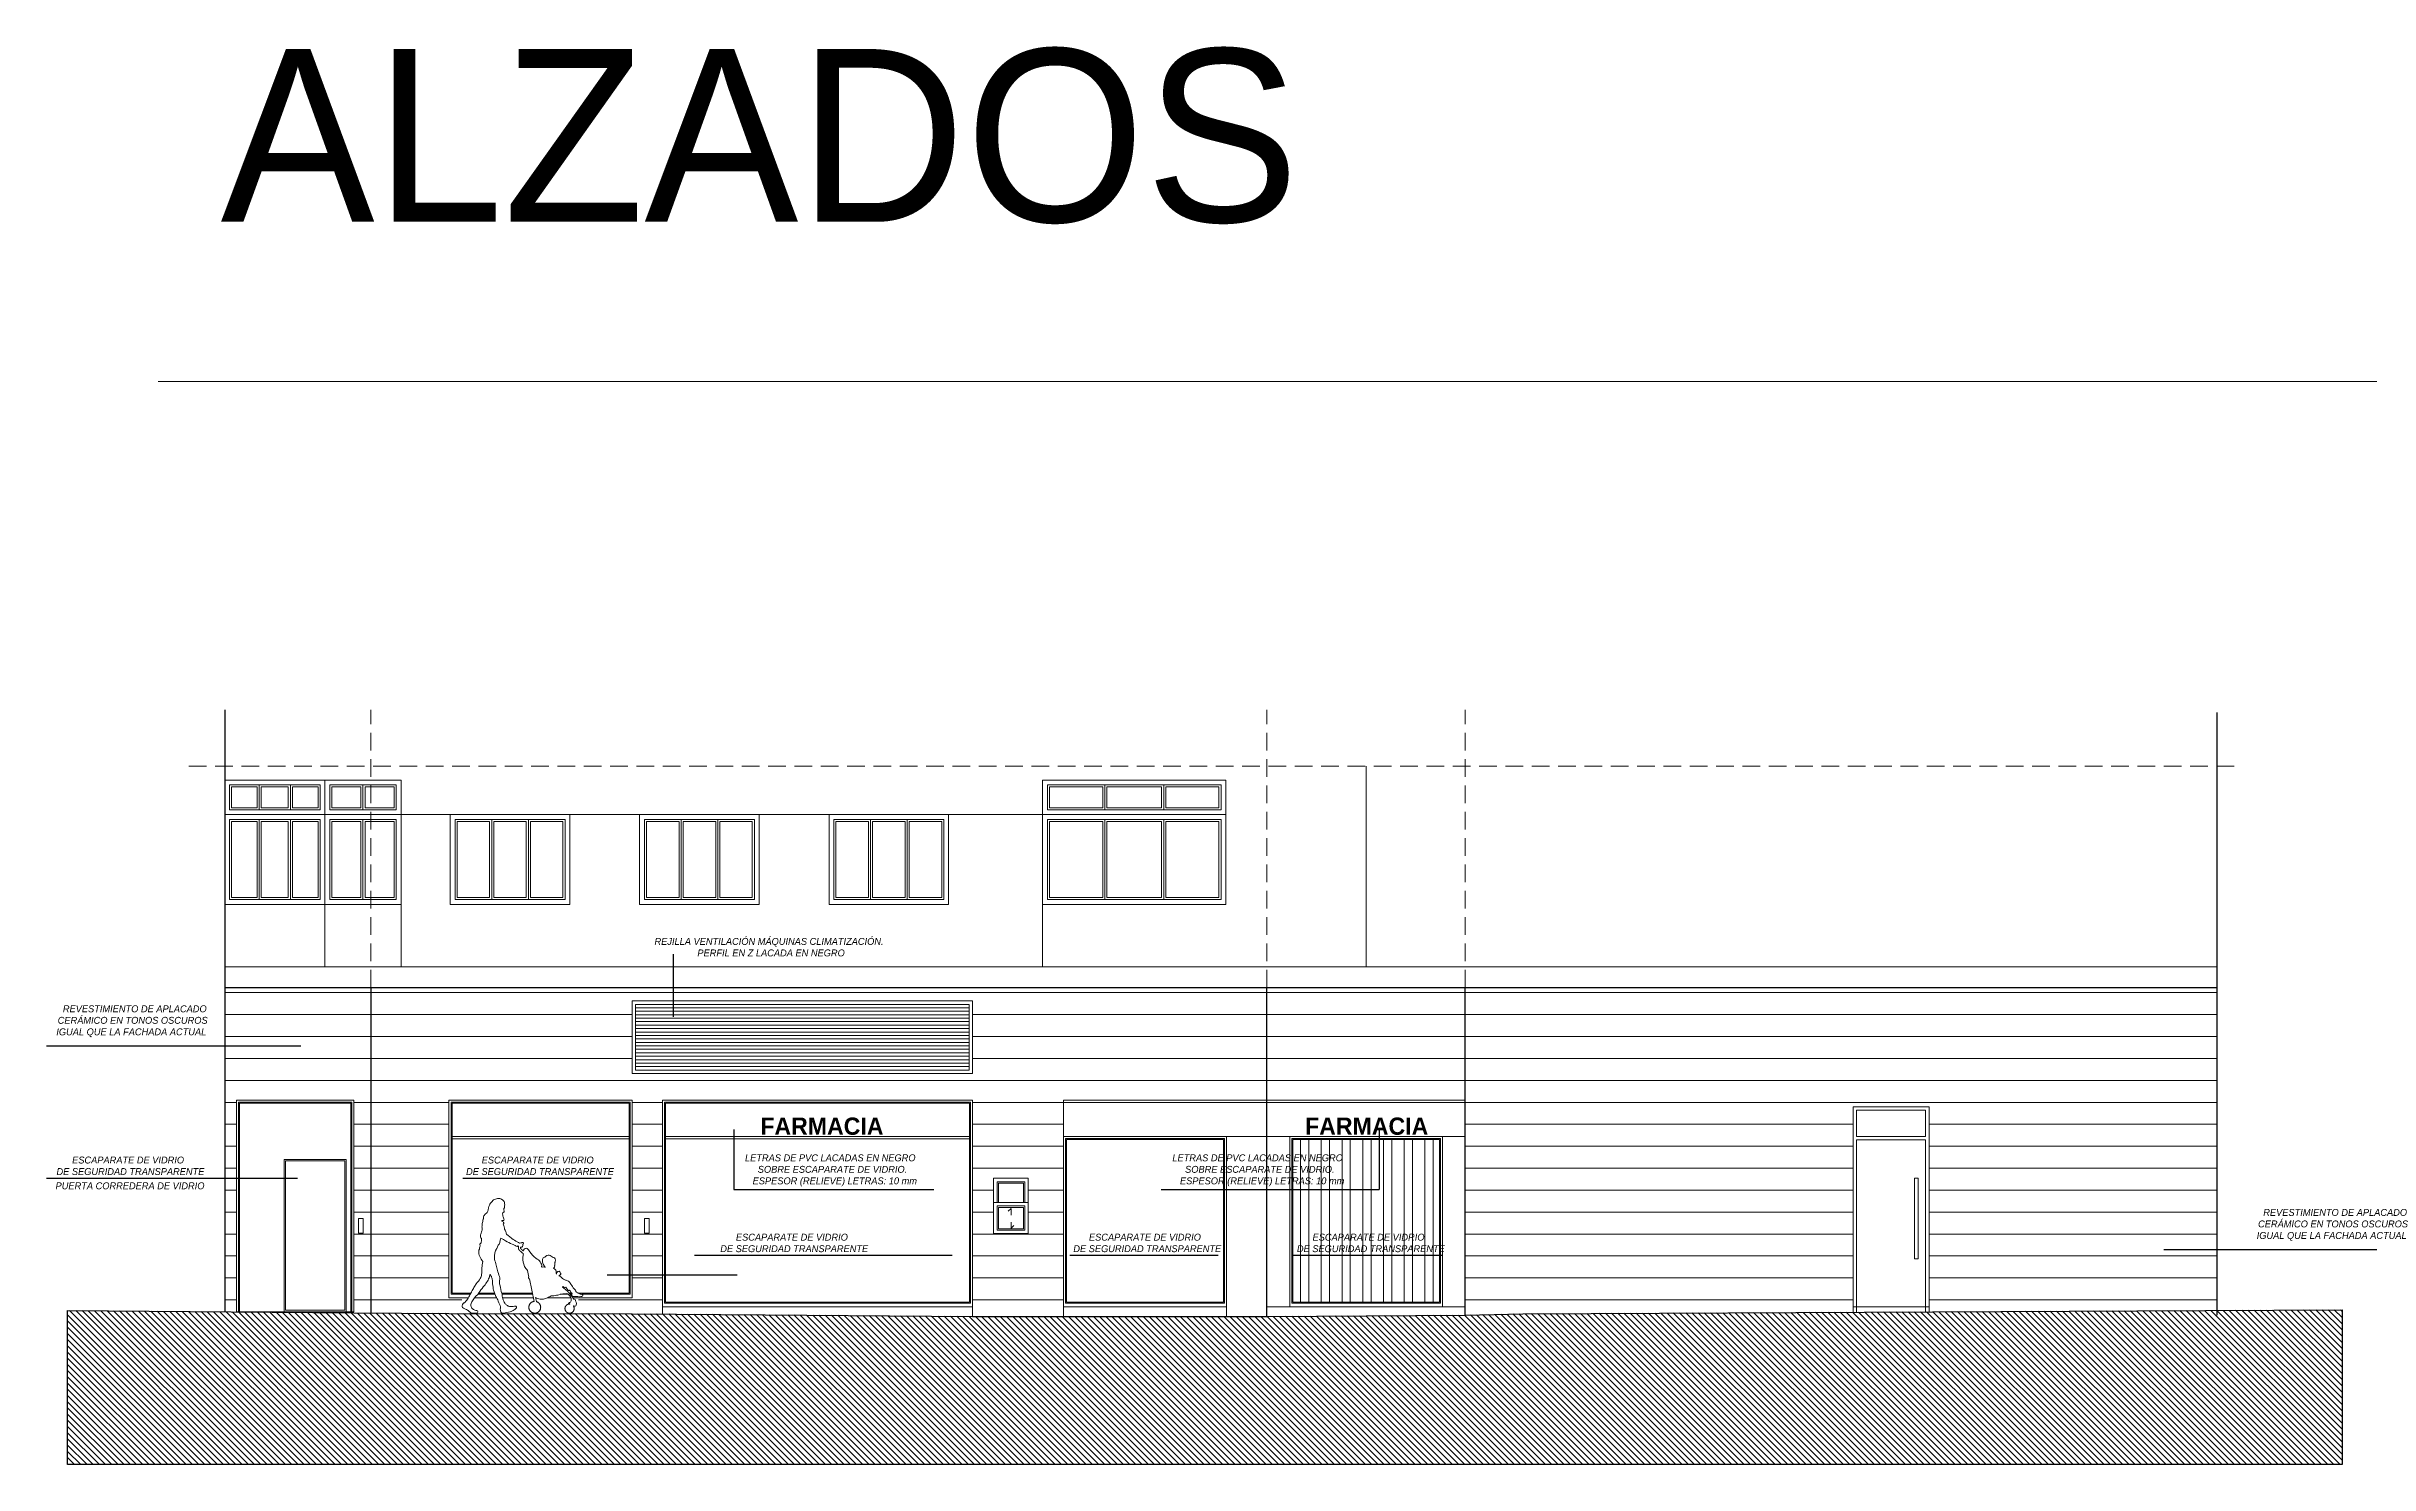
# Model space of a CAD drawing. Header units: millimetres. Extents: x -177 to 251, y 63 to 264.
# Drawn here: x 149.4 to 183.01, y 143.67 to 164.18 of the extents above; entities that cross this region are included whole.
import ezdxf

# ---------------------------------------------------------------- set-up
doc = ezdxf.new("R2010")
doc.units = ezdxf.units.MM
doc.header["$LTSCALE"] = 0.01
doc.linetypes.add('TRAZOS', pattern=[19.05, 12.7, -6.35])
doc.layers.get('0').update_dxf_attribs({"color": 2, "lineweight": 0})
for name, color, linetype, lineweight in [('ARQ_AUXILIARES', 4, 'Continuous', 0), ('ARQ_DISCONTINUAS', 6, 'TRAZOS', 5), ('ARQ_MOBILIARIO', 102, 'Continuous', 5), ('ARQ_PROYECCION', 3, 'Continuous', 9), ('ARQ_PROYECCION 1', 3, 'Continuous', 13), ('ARQ_PROYECCION 2', 5, 'Continuous', 5), ('ARQ_SECCION', 1, 'Continuous', 25), ('TEX_TEXTOS', 7, 'Continuous', 5), ('Z_CARÁTULA', 7, 'Continuous', 9)]:
    doc.layers.add(name, color=color, linetype=linetype, lineweight=lineweight)
doc.layers.add('ARQ_MOB_PERSONAS', color=7, linetype='Continuous', lineweight=9, true_color=0xa8bd31)
doc.layers.add('SOMBR_SOMBRAS', color=7, linetype='Continuous', lineweight=0, true_color=0x999999)
doc.styles.add('SAEZ IBARRA', font='GOTHIC.TTF')
doc.styles.get("Standard").update_dxf_attribs({"font": 'GOTHIC.TTF'})

# ---------------------------------------------------------------- blocks, each defined once
blk = doc.blocks.new('AWRHAWHWHR')
at = {"layer": 'ARQ_MOB_PERSONAS'}
for points in [[(-175.885, 152.392), (-175.864, 152.296)], [(-175.858, 152.272), (-175.787, 151.944)], [(-175.755, 151.94), (-175.768, 152)]]:
    blk.add_lwpolyline(points, dxfattribs=at)
for points, knots in [([(-176.217, 153.326), (-176.214, 153.346), (-176.216, 153.392), (-176.269, 153.43), (-176.304, 153.433), (-176.37, 153.426), (-176.41, 153.379), (-176.451, 153.325), (-176.458, 153.225), (-176.494, 153.216), (-176.526, 153.173), (-176.522, 153.155), (-176.52, 153.147)], [-4.160149, -4.160149, -4.160149, -4.160149, -3.706336, -3.268713, -2.929739, -2.479313, -2.040254, -1.558632, -1.016375, -0.689686, -0.289631, 0, 0, 0, 0]), ([(-176.244, 153.225), (-176.236, 153.235), (-176.226, 153.232), (-176.219, 153.243), (-176.228, 153.263), (-176.233, 153.282), (-176.222, 153.292), (-176.217, 153.301), (-176.217, 153.318), (-176.217, 153.326)], [-3.715116, -3.715116, -3.715116, -3.715116, -3.479357, -3.272169, -2.951037, -2.654658, -2.417147, -2.162032, -1.938726, -1.938726, -1.938726, -1.938726]), ([(-176.52, 153.147), (-176.522, 153.142), (-176.53, 153.12), (-176.541, 153.071), (-176.539, 153.05), (-176.549, 153.019), (-176.536, 152.998), (-176.548, 152.95), (-176.563, 152.914), (-176.567, 152.899), (-176.566, 152.861), (-176.548, 152.857), (-176.549, 152.835), (-176.55, 152.818), (-176.557, 152.801), (-176.556, 152.791)], [-6.38816, -6.38816, -6.38816, -6.38816, -6.267041, -5.791123, -5.507096, -5.182866, -4.89548, -4.480125, -4.109541, -3.859828, -3.511618, -3.284501, -3.03276, -2.763449, -2.492956, -2.492956, -2.492956, -2.492956]), ([(-176.239, 153.06), (-176.232, 153.07), (-176.222, 153.081), (-176.24, 153.093), (-176.252, 153.102), (-176.259, 153.106)], [3.2984867, 3.2984867, 3.2984867, 3.2984867, 3.5735377, 3.8153725, 4.0693248, 4.0693248, 4.0693248, 4.0693248]), ([(-176.258, 153.111), (-176.253, 153.111), (-176.243, 153.114), (-176.222, 153.118), (-176.227, 153.143), (-176.248, 153.192), (-176.246, 153.214), (-176.244, 153.225)], [-1.473313, -1.473313, -1.473313, -1.473313, -1.242337, -1.008462, -0.749357, -0.329392, 0, 0, 0, 0]), ([(-176.002, 152.788), (-176.005, 152.793), (-176.042, 152.801), (-176.111, 152.857), (-176.157, 152.888), (-176.197, 152.923), (-176.192, 152.943), (-176.22, 152.989), (-176.221, 153.02), (-176.229, 153.045), (-176.239, 153.06)], [2.631064, 2.631064, 2.631064, 2.631064, 2.975172, 3.526586, 3.976809, 4.370383, 4.613667, 5.022293, 5.351782, 5.70411, 5.70411, 5.70411, 5.70411]), ([(-176.582, 152.701), (-176.586, 152.69), (-176.596, 152.667), (-176.581, 152.585), (-176.549, 152.546), (-176.534, 152.521)], [0, 0, 0, 0, 0.340898, 0.84752, 1.363797, 1.363797, 1.363797, 1.363797]), ([(-176.556, 152.791), (-176.564, 152.786), (-176.578, 152.77), (-176.569, 152.754), (-176.573, 152.732), (-176.586, 152.711), (-176.582, 152.701)], [-4.818754, -4.818754, -4.818754, -4.818754, -4.502462, -4.259394, -3.968895, -3.645905, -3.645905, -3.645905, -3.645905]), ([(-176.365, 152.554), (-176.364, 152.578), (-176.363, 152.628), (-176.354, 152.655), (-176.35, 152.674)], [-0.7731506, -0.7731506, -0.7731506, -0.7731506, -0.434901, 0, 0, 0, 0]), ([(-176.35, 152.674), (-176.343, 152.678), (-176.344, 152.691), (-176.33, 152.702), (-176.318, 152.725), (-176.316, 152.749)], [-2.0788438, -2.0788438, -2.0788438, -2.0788438, -1.8273967, -1.5499953, -1.1227946, -1.1227946, -1.1227946, -1.1227946]), ([(-176.316, 152.749), (-176.306, 152.759), (-176.288, 152.782), (-176.283, 152.825), (-176.273, 152.849), (-176.269, 152.86)], [0, 0, 0, 0, 0.370035, 0.765075, 1.022441, 1.022441, 1.022441, 1.022441]), ([(-176.269, 152.86), (-176.242, 152.844), (-176.207, 152.82), (-176.108, 152.769), (-176.066, 152.756), (-176.037, 152.736), (-176.03, 152.742), (-176.026, 152.747)], [0, 0, 0, 0, 0.471601, 1.07491, 1.472961, 1.782829, 1.981972, 1.981972, 1.981972, 1.981972]), ([(-175.988, 152.726), (-175.978, 152.726), (-175.967, 152.73), (-175.958, 152.737), (-175.951, 152.756), (-175.953, 152.763), (-175.954, 152.767)], [-0.4613039, -0.4613039, -0.4613039, -0.4613039, -0.3817636, -0.3022233, -0.2226829, -0.1646588, -0.1646588, -0.1646588, -0.1646588]), ([(-175.944, 152.63), (-175.949, 152.612), (-175.959, 152.569), (-175.944, 152.464), (-175.901, 152.409), (-175.885, 152.392)], [-2.444658, -2.444658, -2.444658, -2.444658, -2.017811, -1.378929, -1.032106, -1.032106, -1.032106, -1.032106]), ([(-175.683, 152.45), (-175.675, 152.467), (-175.698, 152.526), (-175.764, 152.566), (-175.857, 152.652), (-175.882, 152.715), (-175.92, 152.715), (-175.948, 152.688), (-175.947, 152.677), (-175.946, 152.672)], [-2.975795, -2.975795, -2.975795, -2.975795, -2.507056, -1.981409, -1.330617, -0.876315, -0.561083, -0.2198, 0, 0, 0, 0]), ([(-175.49, 152.507), (-175.487, 152.51), (-175.483, 152.522), (-175.479, 152.567), (-175.513, 152.579), (-175.543, 152.601), (-175.57, 152.612), (-175.606, 152.614), (-175.635, 152.581), (-175.664, 152.58), (-175.676, 152.509), (-175.645, 152.46), (-175.634, 152.44), (-175.626, 152.438)], [2.44452, 2.44452, 2.44452, 2.44452, 2.647324, 3.014375, 3.339628, 3.690096, 3.999351, 4.329798, 4.695306, 4.974385, 5.423742, 5.870077, 6.164052, 6.164052, 6.164052, 6.164052]), ([(-176.534, 152.521), (-176.538, 152.49), (-176.546, 152.43), (-176.547, 152.334), (-176.561, 152.277), (-176.631, 152.197), (-176.659, 152.149), (-176.69, 152.093), (-176.698, 152.079), (-176.697, 152.075)], [-8.202199, -8.202199, -8.202199, -8.202199, -7.653169, -7.106031, -6.67856, -6.176981, -5.739123, -5.286254, -5.074361, -5.074361, -5.074361, -5.074361]), ([(-176.625, 152.028), (-176.609, 152.036), (-176.587, 152.07), (-176.527, 152.154), (-176.478, 152.211), (-176.439, 152.283), (-176.431, 152.319), (-176.426, 152.337)], [-4.28164, -4.28164, -4.28164, -4.28164, -3.877951, -3.2555, -2.722788, -2.259838, -1.889138, -1.889138, -1.889138, -1.889138]), ([(-176.426, 152.337), (-176.417, 152.322), (-176.4, 152.287), (-176.393, 152.251), (-176.39, 152.173), (-176.373, 152.085), (-176.348, 152.033), (-176.341, 152.008), (-176.332, 151.998)], [2.663758, 2.663758, 2.663758, 2.663758, 2.976584, 3.375144, 3.89334, 4.465928, 4.921979, 5.248227, 5.248227, 5.248227, 5.248227]), ([(-176.252, 152.021), (-176.247, 152.031), (-176.262, 152.067), (-176.283, 152.168), (-176.294, 152.218), (-176.285, 152.265), (-176.29, 152.306), (-176.323, 152.395), (-176.333, 152.46), (-176.355, 152.525), (-176.365, 152.554)], [6.053921, 6.053921, 6.053921, 6.053921, 6.428718, 7.025892, 7.444158, 7.82178, 8.197742, 8.745929, 9.251534, 9.740109, 9.740109, 9.740109, 9.740109]), ([(-175.626, 152.438), (-175.631, 152.439), (-175.64, 152.441), (-175.658, 152.445), (-175.671, 152.438)], [-0.6762485, -0.6762485, -0.6762485, -0.6762485, -0.3666086, 0, 0, 0, 0]), ([(-175.509, 152.421), (-175.504, 152.425), (-175.504, 152.435), (-175.491, 152.438), (-175.498, 152.445), (-175.488, 152.449), (-175.498, 152.463), (-175.487, 152.464), (-175.489, 152.473), (-175.495, 152.478), (-175.49, 152.507)], [2.156674, 2.156674, 2.156674, 2.156674, 2.455846, 2.714989, 2.903968, 3.132637, 3.423718, 3.625392, 3.847468, 4.130598, 4.130598, 4.130598, 4.130598]), ([(-175.467, 152.339), (-175.468, 152.347), (-175.471, 152.361), (-175.47, 152.387), (-175.484, 152.404), (-175.5, 152.417), (-175.509, 152.421)], [0, 0, 0, 0, 0.27154, 0.55574, 0.81839, 1.131663, 1.131663, 1.131663, 1.131663]), ([(-175.432, 152.315), (-175.422, 152.323), (-175.408, 152.331), (-175.403, 152.341), (-175.408, 152.353), (-175.419, 152.37), (-175.429, 152.383), (-175.447, 152.374), (-175.464, 152.362), (-175.465, 152.344), (-175.467, 152.339)], [-2.203219, -2.203219, -2.203219, -2.203219, -1.921514, -1.727601, -1.510259, -1.227749, -1.003858, -0.748664, -0.465817, -0.186412, -0.186412, -0.186412, -0.186412]), ([(-175.38, 152.273), (-175.38, 152.282), (-175.408, 152.302), (-175.423, 152.311), (-175.432, 152.315)], [0.633818, 0.633818, 0.633818, 0.633818, 0.9976775, 1.3349317, 1.3349317, 1.3349317, 1.3349317]), ([(-175.186, 152.085), (-175.185, 152.092), (-175.191, 152.106), (-175.205, 152.114), (-175.222, 152.143), (-175.269, 152.205), (-175.279, 152.228), (-175.305, 152.244), (-175.346, 152.255), (-175.369, 152.267), (-175.38, 152.273)], [2.437553, 2.437553, 2.437553, 2.437553, 2.683862, 2.915734, 3.249794, 3.758446, 4.048467, 4.351629, 4.729532, 5.088249, 5.088249, 5.088249, 5.088249]), ([(-176.797, 151.924), (-176.803, 151.926), (-176.82, 151.911), (-176.834, 151.882), (-176.829, 151.853), (-176.793, 151.836), (-176.742, 151.815), (-176.71, 151.776), (-176.677, 151.773), (-176.626, 151.772), (-176.599, 151.785), (-176.605, 151.811), (-176.636, 151.811), (-176.674, 151.826), (-176.682, 151.839), (-176.689, 151.844)], [3.478241, 3.478241, 3.478241, 3.478241, 3.759373, 4.101985, 4.398873, 4.757271, 5.206857, 5.614891, 5.948838, 6.373701, 6.672041, 6.924025, 7.239257, 7.621299, 7.863243, 7.863243, 7.863243, 7.863243]), ([(-176.697, 152.075), (-176.706, 152.059), (-176.725, 152.027), (-176.764, 151.959), (-176.786, 151.936), (-176.797, 151.924)], [-1.311496, -1.311496, -1.311496, -1.311496, -0.88652, -0.392364, 0, 0, 0, 0]), ([(-176.689, 151.844), (-176.69, 151.85), (-176.703, 151.873), (-176.708, 151.884), (-176.704, 151.919), (-176.673, 151.966), (-176.643, 152.008), (-176.625, 152.028)], [-1.767993, -1.767993, -1.767993, -1.767993, -1.454556, -1.244181, -0.933058, -0.506423, 0, 0, 0, 0]), ([(-176.332, 151.998), (-176.327, 151.987), (-176.318, 151.965), (-176.28, 151.885), (-176.276, 151.859), (-176.274, 151.846)], [0, 0, 0, 0, 0.350156, 0.88004, 1.243382, 1.243382, 1.243382, 1.243382]), ([(-176.145, 151.871), (-176.151, 151.872), (-176.168, 151.876), (-176.186, 151.889), (-176.219, 151.917), (-176.243, 151.98), (-176.249, 152.007), (-176.252, 152.021)], [-1.750422, -1.750422, -1.750422, -1.750422, -1.480912, -1.208105, -0.839173, -0.37227, 0, 0, 0, 0]), ([(-175.768, 152), (-175.748, 151.988), (-175.703, 151.967), (-175.622, 151.982), (-175.56, 152.014), (-175.542, 152.024)], [0, 0, 0, 0, 0.47032, 1.074081, 1.325397, 1.325397, 1.325397, 1.325397]), ([(-175.542, 152.024), (-175.516, 152.024), (-175.464, 152.028), (-175.398, 152.055), (-175.334, 152.057), (-175.302, 152.055)], [2.507184, 2.507184, 2.507184, 2.507184, 3.008692, 3.49113, 4.049772, 4.049772, 4.049772, 4.049772]), ([(-175.333, 152.151), (-175.329, 152.145), (-175.321, 152.134), (-175.299, 152.104), (-175.291, 152.095), (-175.279, 152.101), (-175.276, 152.106)], [0, 0, 0, 0, 0.272932, 0.619153, 0.800585, 1.031842, 1.031842, 1.031842, 1.031842]), ([(-175.252, 151.992), (-175.253, 151.985), (-175.252, 151.962), (-175.255, 151.94), (-175.274, 151.929), (-175.296, 151.916), (-175.295, 151.913), (-175.294, 151.91), (-175.284, 151.909), (-175.273, 151.907)], [-5.498741, -5.498741, -5.498741, -5.498741, -5.247975, -4.968915, -4.69175, -4.412861, -4.412861, -4.412861, -4.169782, -4.169782, -4.169782, -4.169782]), ([(-175.276, 152.106), (-175.267, 152.091), (-175.253, 152.066), (-175.243, 152.06), (-175.24, 152.059)], [1.202226, 1.202226, 1.202226, 1.202226, 1.6201971, 1.7496214, 1.7496214, 1.7496214, 1.7496214]), ([(-175.24, 152.059), (-175.242, 152.055), (-175.246, 152.046), (-175.245, 152.019), (-175.226, 152.014), (-175.181, 152.014), (-175.097, 152.009), (-175.083, 152.026), (-175.088, 152.047), (-175.135, 152.048), (-175.155, 152.07), (-175.169, 152.072)], [0, 0, 0, 0, 0.229427, 0.518785, 0.748411, 1.164175, 1.709796, 1.954066, 2.185586, 2.583712, 2.934676, 2.934676, 2.934676, 2.934676]), ([(-175.216, 151.881), (-175.206, 151.874), (-175.194, 151.868), (-175.178, 151.89), (-175.174, 151.935), (-175.193, 151.947), (-175.19, 151.979), (-175.216, 151.972), (-175.22, 151.985), (-175.225, 151.99)], [-7.964749, -7.964749, -7.964749, -7.964749, -7.728229, -7.443041, -7.054956, -6.783556, -6.491864, -6.237524, -5.983111, -5.983111, -5.983111, -5.983111]), ([(-175.169, 152.072), (-175.17, 152.073), (-175.176, 152.076), (-175.182, 152.082), (-175.186, 152.085)], [-0.3336761, -0.3336761, -0.3336761, -0.3336761, -0.2272577, 0, 0, 0, 0]), ([(-176.274, 151.846), (-176.282, 151.842), (-176.279, 151.808), (-176.267, 151.771), (-176.229, 151.774), (-176.136, 151.789), (-176.08, 151.819), (-176.048, 151.843), (-176.039, 151.86), (-176.051, 151.872), (-176.059, 151.879), (-176.093, 151.869), (-176.128, 151.873), (-176.14, 151.871), (-176.145, 151.871)], [3.48608, 3.48608, 3.48608, 3.48608, 3.836651, 4.192411, 4.522374, 5.099727, 5.580911, 5.946761, 6.176544, 6.397844, 6.572715, 6.915227, 7.273264, 7.50889, 7.50889, 7.50889, 7.50889])]:
    blk.add_open_spline(points, degree=3, knots=knots, dxfattribs=at)
for points in [[(-176.259, 153.106), (-176.259, 153.108), (-176.259, 153.109), (-176.258, 153.111)], [(-176.026, 152.747), (-176.021, 152.744), (-176.017, 152.742), (-176.014, 152.74)], [(-175.971, 152.791), (-175.977, 152.793), (-175.987, 152.792), (-176.002, 152.788)], [(-175.671, 152.438), (-175.675, 152.442), (-175.679, 152.446), (-175.683, 152.45)], [(-175.382, 152.152), (-175.377, 152.154), (-175.373, 152.156), (-175.369, 152.158)], [(-175.369, 152.158), (-175.363, 152.153), (-175.351, 152.144), (-175.34, 152.147), (-175.333, 152.151)], [(-175.302, 152.055), (-175.287, 152.039), (-175.271, 152.019), (-175.252, 151.992)], [(-175.221, 151.875), (-175.219, 151.877), (-175.217, 151.879), (-175.216, 151.881)]]:
    blk.add_open_spline(points, degree=3, dxfattribs=at)
for points, weights, degree, knots in [([(-176.014, 152.74), (-176.018, 152.73), (-176.018, 152.719), (-176.017, 152.696), (-176, 152.681), (-175.972, 152.656), (-175.944, 152.63)], [0.960324457359, 0.960231848212, 1, 0.920648484398, 1, 1, 1], 2, [1.1422058, 1.1422058, 1.1422058, 1.1943663, 1.1943663, 1.2984451, 1.2984451, 1.5444786, 1.5444786, 1.5444786]), ([(-175.946, 152.672), (-175.963, 152.687), (-175.98, 152.703), (-175.988, 152.71), (-175.988, 152.726)], [1, 1, 1, 0.920648484398, 0.968011904081], 2, [0.1942816, 0.1942816, 0.1942816, 0.3598543, 0.3598543, 0.47594, 0.47594, 0.47594]), ([(-175.954, 152.767), (-175.937, 152.784), (-175.948, 152.794), (-175.958, 152.805), (-175.971, 152.791)], [1, 0.707106781187, 1, 0.707106781187, 1], 2, [0.7010176, 0.7010176, 0.7010176, 0.8079093, 0.8079093, 0.914801, 0.914801, 0.914801]), ([(-175.864, 152.296), (-175.873, 152.294), (-175.871, 152.287), (-175.87, 152.282), (-175.868, 152.277)], [1, 0.707106781186, 1, 1, 1], 2, [0.96488707, 0.96488707, 0.96488707, 1.00404731, 1.00404731, 1.04424543, 1.04424543, 1.04424543]), ([(-175.868, 152.277), (-175.867, 152.27), (-175.86, 152.272), (-175.859, 152.272), (-175.858, 152.272)], [1, 0.707106781187, 1, 1, 1], 2, [0, 0, 0, 0.03546327, 0.03546327, 0.04163367, 0.04163367, 0.04163367]), ([(-175.787, 151.944), (-175.866, 151.938), (-175.866, 151.859), (-175.866, 151.773), (-175.78, 151.773), (-175.695, 151.773), (-175.695, 151.859)], [0.972505369193, 0.721568111307, 1, 0.707106781187, 1, 0.707106781187, 1], 2, [0.462212, 0.462212, 0.462212, 0.880928, 0.880928, 1.321392, 1.321392, 1.761856, 1.761856, 1.761856]), ([(-175.225, 151.99), (-175.273, 152.061), (-175.305, 152.091), (-175.344, 152.122), (-175.356, 152.131), (-175.367, 152.141), (-175.382, 152.152)], [0.946178557347, 1, 1, 1, 1, 1, 1], 3, [-1.375776, -1.375776, -1.375776, -1.375776, -0.6863273, -0.6863273, -0.6863273, -0.4878186, -0.4878186, -0.4878186, -0.4878186]), ([(-175.274, 151.906), (-175.326, 151.908), (-175.341, 151.858), (-175.355, 151.808), (-175.31, 151.782), (-175.265, 151.756), (-175.229, 151.794), (-175.193, 151.831), (-175.221, 151.875)], [1, 0.78648893593, 1, 0.78648893593, 1, 0.78648893593, 1, 0.78648893593, 1], 2, [0.331818, 0.331818, 0.331818, 0.62153, 0.62153, 0.911242, 0.911242, 1.200954, 1.200954, 1.490667, 1.490667, 1.490667])]:
    blk.add_rational_spline(points, weights, degree=degree, knots=knots, dxfattribs=at)
for points, weights, degree in [([(-175.695, 151.859), (-175.695, 151.921), (-175.755, 151.94)], [1, 0.767409737432, 0.904225297646], 2), ([(-175.273, 151.907), (-175.274, 151.907), (-175.274, 151.906), (-175.274, 151.906)], [0.949361519295, 0.944890035858, 0.945535909169, 0.951299139227], 3)]:
    blk.add_rational_spline(points, weights, degree=degree, dxfattribs=at)

msp = doc.modelspace()

# ---------------------------------------------------------------- hatches: boundary and pattern name
at = {"layer": 'ARQ_AUXILIARES', "true_color": 0xcfcfcf}
h = msp.add_hatch(dxfattribs=at)
h.set_pattern_fill('LINE', color=254, scale=0.02, angle=315)
h.set_pattern_definition([(315, (-60.774773, 2.136516), (0.04490128, 0.04490128), [])])
h.paths.add_polyline_path([(182.617, 143.667), (182.617, 145.906), (170.762, 145.85), (169.932, 145.83), (167.062, 145.81), (166.477, 145.81), (164.117, 145.81), (162.802, 145.81), (159.802, 145.835), (157.877, 145.85), (155.227, 145.855), (153.852, 145.86), (149.709, 145.896), (149.709, 143.667)])
at = {"layer": 'SOMBR_SOMBRAS'}
h = msp.add_hatch(dxfattribs=at)
h.set_pattern_fill('LINE', color=256, scale=0.1)
edge = h.paths.add_edge_path()
edge.add_spline(control_points=[(155.561, 145.928), (155.567, 145.923), (155.576, 145.91), (155.614, 145.895), (155.644, 145.895), (155.65, 145.869), (155.623, 145.856), (155.573, 145.857), (155.54, 145.86), (155.507, 145.899), (155.456, 145.92), (155.421, 145.937), (155.415, 145.966), (155.43, 145.995), (155.446, 146.01), (155.452, 146.008)], knot_values=[3.478241, 3.478241, 3.478241, 3.478241, 3.720184, 4.102226, 4.417459, 4.669442, 4.967782, 5.392645, 5.726592, 6.134626, 6.584213, 6.94261, 7.239498, 7.58211, 7.863243, 7.863243, 7.863243, 7.863243], degree=3, periodic=0)
edge.add_line((155.415, 145.974), (155.415, 146.08))
edge.add_line((155.415, 146.08), (155.227, 146.08))
edge.add_line((155.227, 146.08), (155.227, 148.94))
edge.add_line((155.227, 148.94), (157.877, 148.94))
edge.add_line((157.877, 148.94), (157.877, 149.325))
edge.add_line((157.877, 149.325), (157.877, 150.57))
edge.add_line((157.877, 150.57), (154.097, 150.57))
edge.add_line((154.097, 150.57), (154.097, 145.859))
edge.add_line((154.097, 145.859), (155.227, 145.855))
edge.add_line((155.227, 145.855), (155.286, 145.855))
h.paths.add_polyline_path([(158.317, 148.94), (159.802, 148.94), (161.302, 148.94), (162.802, 148.94), (162.802, 145.95), (162.802, 145.81), (164.117, 145.81), (164.117, 145.95), (164.117, 148.415), (164.117, 148.905), (164.117, 148.94), (167.062, 148.94), (167.062, 150.57), (157.877, 150.57), (157.877, 150.374), (162.802, 150.374), (162.802, 149.325), (157.877, 149.325), (157.877, 148.94), (157.877, 146.08), (157.099, 146.08), (157.099, 145.851), (157.877, 145.85), (158.317, 145.846)])
h.paths.add_polyline_path([(158.055, 147.225), (158.125, 147.225), (158.125, 147.014), (158.055, 147.014)], flags=16)
h.paths.add_polyline_path([(158.132, 146.47), (158.132, 146.365), (158.132, 146.344)], flags=16)
h.paths.add_polyline_path([(163.108, 147.81), (163.608, 147.81), (163.608, 147.01), (163.108, 147.01)], flags=16)
h.paths.add_polyline_path([(163.158, 147.76), (163.558, 147.76), (163.558, 147.458), (163.158, 147.458)], flags=0)
h.paths.add_polyline_path([(163.158, 147.408), (163.558, 147.408), (163.558, 147.06), (163.158, 147.06)], flags=0)
h.paths.add_polyline_path([(163.178, 147.388), (163.538, 147.388), (163.538, 147.08), (163.178, 147.08)], flags=0)
h.paths.add_polyline_path([(169.932, 150.57), (167.062, 150.57), (167.062, 148.94), (169.932, 148.94)])
h.paths.add_polyline_path([(180.812, 150.57), (169.932, 150.57), (169.932, 148.94), (169.932, 145.83), (170.762, 145.85), (175.542, 145.872), (175.542, 148.845), (176.642, 148.845), (176.642, 145.877), (180.812, 145.897)])
h.paths.add_polyline_path([(175.542, 149.325), (175.542, 149.325), (178.542, 149.325)], flags=16)
h.paths.add_polyline_path([(176.292, 149.375), (176.292, 150.324), (176.292, 150.324), (176.292, 149.375)], flags=16)
h.paths.add_polyline_path([(177.017, 149.375), (177.017, 150.324)], flags=16)
h.paths.add_polyline_path([(177.742, 149.375), (177.742, 150.324)], flags=16)
h.paths.add_polyline_path([(178.492, 149.375), (178.492, 150.324)], flags=16)
h.paths.add_polyline_path([(154.097, 150.57), (151.982, 150.57), (151.982, 145.876), (153.852, 145.86), (154.097, 145.859)])
h.paths.add_polyline_path([(153.852, 148.94), (153.851, 145.867), (152.151, 145.867), (152.152, 148.94)], flags=16)
h.paths.add_polyline_path([(153.822, 148.91), (153.822, 146.13), (152.182, 146.13), (152.182, 148.91)], flags=0)
h.paths.add_polyline_path([(153.807, 148.895), (153.807, 146.145), (152.197, 146.145), (152.197, 148.895)], flags=0)
h.paths.add_polyline_path([(153.807, 148.415), (153.807, 148.38), (152.197, 148.38), (152.197, 148.415)], flags=0)

# ---------------------------------------------------------------- linework, layer by layer
at = {"ltscale": 0.5}
for p, q in [((167.062, 148.415), (167.062, 145.81)), ((169.932, 148.415), (169.932, 145.83)), ((162.802, 145.95), (162.802, 145.81))]:
    msp.add_line(p, q, dxfattribs=at)
at = {"layer": 'ARQ_AUXILIARES'}
for p, q in [((154.534, 153.57), (151.982, 153.57)), ((151.982, 153.57), (151.982, 151.77)), ((152.452, 153.47), (152.452, 153.17)), ((152.482, 153.5), (152.482, 153.14)), ((152.512, 153.47), (152.512, 153.17)), ((152.933, 153.5), (152.933, 153.14)), ((152.963, 153.47), (152.963, 153.17)), ((153.953, 153.47), (153.953, 153.17)), ((153.983, 153.5), (153.983, 153.14)), ((154.013, 153.47), (154.013, 153.17)), ((163.817, 153.57), (163.817, 151.77)), ((164.687, 153.47), (164.687, 153.17)), ((164.717, 153.5), (164.717, 153.14)), ((164.747, 153.47), (164.747, 153.17)), ((165.568, 153.5), (165.568, 153.14)), ((165.598, 153.47), (165.598, 153.17)), ((154.534, 153.07), (151.982, 153.07)), ((152.452, 152.97), (152.452, 151.87)), ((152.482, 153), (152.482, 151.84)), ((152.512, 152.97), (152.512, 151.87)), ((152.933, 153), (152.933, 151.84)), ((152.963, 152.97), (152.963, 151.87)), ((153.953, 152.97), (153.953, 151.87)), ((153.983, 153), (153.983, 151.84)), ((154.013, 152.97), (154.013, 151.87)), ((155.816, 152.97), (155.816, 151.87)), ((155.846, 153), (155.846, 151.84)), ((155.876, 152.97), (155.876, 151.87)), ((156.376, 153), (156.376, 151.84)), ((156.406, 152.97), (156.406, 151.87)), ((158.556, 152.97), (158.556, 151.87)), ((158.586, 153), (158.586, 151.84)), ((158.616, 152.97), (158.616, 151.87)), ((159.116, 153), (159.116, 151.84)), ((159.146, 152.97), (159.146, 151.87)), ((161.296, 152.97), (161.296, 151.87)), ((161.326, 153), (161.326, 151.84)), ((161.356, 152.97), (161.356, 151.87)), ((161.856, 153), (161.856, 151.84)), ((161.886, 152.97), (161.886, 151.87)), ((164.687, 152.97), (164.687, 151.87)), ((164.717, 153), (164.717, 151.84)), ((164.747, 152.97), (164.747, 151.87)), ((165.568, 153), (165.568, 151.84)), ((165.598, 152.97), (165.598, 151.87))]:
    msp.add_line(p, q, dxfattribs=at)
for points in [[(152.052, 153.14), (153.363, 153.14), (153.363, 153.5), (152.052, 153.5)], [(153.503, 153.14), (154.464, 153.14), (154.464, 153.5), (153.503, 153.5)], [(163.887, 153.14), (166.398, 153.14), (166.398, 153.5), (163.887, 153.5)], [(152.052, 151.84), (153.363, 151.84), (153.363, 153), (152.052, 153)], [(153.503, 151.84), (154.464, 151.84), (154.464, 153), (153.503, 153)], [(155.316, 151.84), (156.906, 151.84), (156.906, 153), (155.316, 153)], [(158.056, 151.84), (159.646, 151.84), (159.646, 153), (158.056, 153)], [(160.796, 151.84), (162.386, 151.84), (162.386, 153), (160.796, 153)], [(163.887, 151.84), (166.398, 151.84), (166.398, 153), (163.887, 153)], [(152.842, 148.082), (153.742, 148.082), (153.742, 145.879), (152.842, 145.879)], [(152.862, 148.062), (153.722, 148.062), (153.722, 145.899), (152.862, 145.899)]]:
    msp.add_lwpolyline(points, close=True, dxfattribs=at)
for points in [[(152.452, 153.47), (152.082, 153.47), (152.082, 153.17), (152.452, 153.17)], [(152.512, 153.17), (152.903, 153.17), (152.903, 153.47), (152.512, 153.47)], [(152.963, 153.17), (153.333, 153.17), (153.333, 153.47), (152.963, 153.47)], [(153.433, 151.77), (153.433, 153.57)], [(153.953, 153.47), (153.533, 153.47), (153.533, 153.17), (153.953, 153.17)], [(154.013, 153.17), (154.434, 153.17), (154.434, 153.47), (154.013, 153.47)], [(154.534, 151.77), (154.534, 153.57)], [(166.468, 153.57), (163.817, 153.57)], [(163.817, 151.77), (166.468, 151.77), (166.468, 153.57)], [(164.687, 153.47), (163.917, 153.47), (163.917, 153.17), (164.687, 153.17)], [(164.747, 153.17), (165.538, 153.17), (165.538, 153.47), (164.747, 153.47)], [(165.598, 153.17), (166.368, 153.17), (166.368, 153.47), (165.598, 153.47)], [(152.452, 152.97), (152.082, 152.97), (152.082, 151.87), (152.452, 151.87)], [(152.512, 151.87), (152.903, 151.87), (152.903, 152.97), (152.512, 152.97)], [(152.963, 151.87), (153.333, 151.87), (153.333, 152.97), (152.963, 152.97)], [(153.953, 152.97), (153.533, 152.97), (153.533, 151.87), (153.953, 151.87)], [(154.013, 151.87), (154.434, 151.87), (154.434, 152.97), (154.013, 152.97)], [(155.246, 151.77), (156.976, 151.77), (156.976, 153.07), (155.246, 153.07), (155.246, 151.77)], [(155.816, 152.97), (155.346, 152.97), (155.346, 151.87), (155.816, 151.87)], [(155.876, 151.87), (156.346, 151.87), (156.346, 152.97), (155.876, 152.97)], [(156.406, 151.87), (156.876, 151.87), (156.876, 152.97), (156.406, 152.97)], [(157.986, 151.77), (159.716, 151.77), (159.716, 153.07), (157.986, 153.07), (157.986, 151.77)], [(158.556, 152.97), (158.086, 152.97), (158.086, 151.87), (158.556, 151.87)], [(158.616, 151.87), (159.086, 151.87), (159.086, 152.97), (158.616, 152.97)], [(159.146, 151.87), (159.616, 151.87), (159.616, 152.97), (159.146, 152.97)], [(160.726, 151.77), (162.456, 151.77), (162.456, 153.07), (160.726, 153.07), (160.726, 151.77)], [(161.296, 152.97), (160.826, 152.97), (160.826, 151.87), (161.296, 151.87)], [(161.356, 151.87), (161.826, 151.87), (161.826, 152.97), (161.356, 152.97)], [(161.886, 151.87), (162.356, 151.87), (162.356, 152.97), (161.886, 152.97)], [(166.468, 153.07), (163.817, 153.07)], [(164.687, 152.97), (163.917, 152.97), (163.917, 151.87), (164.687, 151.87)], [(164.747, 151.87), (165.538, 151.87), (165.538, 152.97), (164.747, 152.97)], [(165.598, 151.87), (166.368, 151.87), (166.368, 152.97), (165.598, 152.97)], [(151.982, 151.77), (154.534, 151.77)]]:
    msp.add_lwpolyline(points, dxfattribs=at)
at = {"layer": 'ARQ_DISCONTINUAS', "ltscale": 2}
for p, q in [((154.097, 150.57), (154.097, 154.586)), ((167.062, 150.57), (167.062, 154.586)), ((169.932, 150.57), (169.932, 154.586)), ((151.463, 153.77), (181.127, 153.77))]:
    msp.add_line(p, q, dxfattribs=at)
at = {"layer": 'ARQ_DISCONTINUAS', "ltscale": 0.008}
for points in [[(163.32, 147.333), (163.36, 147.374), (163.36, 147.085)], [(163.399, 147.126), (163.36, 147.085)]]:
    msp.add_lwpolyline(points, dxfattribs=at)
at = {"layer": 'ARQ_MOBILIARIO'}
for p, q in [((167.548, 148.37), (167.548, 146.015)), ((167.668, 148.37), (167.668, 146.015)), ((167.848, 148.37), (167.848, 146.015)), ((167.968, 148.37), (167.968, 146.015)), ((168.148, 148.37), (168.148, 146.015)), ((168.268, 148.37), (168.268, 146.015)), ((168.448, 148.37), (168.448, 146.015)), ((168.568, 148.37), (168.568, 146.015)), ((168.748, 148.37), (168.748, 146.015)), ((168.868, 148.37), (168.868, 146.015)), ((169.048, 148.37), (169.048, 146.015)), ((169.168, 148.37), (169.168, 146.015)), ((169.348, 148.37), (169.348, 146.015)), ((169.468, 148.37), (169.468, 146.015))]:
    msp.add_line(p, q, dxfattribs=at)
at = {"layer": 'ARQ_PROYECCION', "ltscale": 0.5}
for p, q in [((164.117, 148.94), (164.117, 145.81)), ((175.542, 145.872), (175.542, 148.845)), ((175.542, 148.845), (176.642, 148.845)), ((175.592, 148.795), (176.592, 148.795)), ((175.592, 148.415), (175.592, 148.795)), ((176.592, 148.415), (176.592, 148.795)), ((176.642, 145.877), (176.642, 148.845)), ((164.117, 148.415), (169.932, 148.415)), ((166.477, 145.95), (166.477, 148.415)), ((167.392, 145.95), (167.392, 148.415)), ((169.602, 145.95), (169.602, 148.415)), ((175.592, 148.415), (176.592, 148.415)), ((175.592, 145.872), (175.592, 148.365)), ((175.592, 148.365), (176.592, 148.365)), ((176.592, 145.877), (176.592, 148.365)), ((158.317, 145.95), (158.317, 145.95)), ((164.117, 145.95), (166.477, 145.95)), ((166.477, 145.95), (166.477, 145.81)), ((167.062, 145.95), (169.932, 145.95)), ((175.542, 145.95), (176.642, 145.95))]:
    msp.add_line(p, q, dxfattribs=at)
for points in [[(152.152, 148.94), (152.151, 145.875), (153.851, 145.875), (153.852, 148.94), (152.152, 148.94)], [(155.227, 148.94), (155.227, 146.08), (155.506, 146.08)], [(157.021, 146.08), (157.877, 146.08), (157.877, 148.94), (155.227, 148.94)], [(158.317, 145.846), (158.317, 148.94)], [(158.317, 145.95), (162.802, 145.95), (162.802, 148.94), (158.317, 148.94)], [(164.117, 148.905), (169.932, 148.905), (169.932, 148.94), (164.117, 148.94)], [(153.806, 145.875), (153.807, 148.895), (152.197, 148.895), (152.196, 145.875)], [(157.106, 146.145), (157.832, 146.145), (157.832, 148.895), (155.272, 148.895), (155.272, 146.145), (155.544, 146.145)], [(157.832, 148.415), (155.272, 148.415)], [(155.272, 148.38), (157.832, 148.38)], [(162.757, 148.415), (158.362, 148.415)], [(158.362, 148.38), (162.757, 148.38)], [(155.598, 146.08), (155.919, 146.08)], [(155.657, 146.145), (155.889, 146.145)], [(155.992, 146.145), (156.437, 146.145)], [(156.003, 146.08), (156.452, 146.08)], [(156.483, 146.08), (156.489, 146.08)], [(156.651, 146.08), (156.995, 146.08)], [(156.971, 146.145), (157.006, 146.145)]]:
    msp.add_lwpolyline(points, dxfattribs=at)
for points in [[(158.362, 148.895), (158.362, 146.015), (162.757, 146.015), (162.757, 148.895)], [(164.162, 148.37), (164.162, 146.015), (166.432, 146.015), (166.432, 148.37)], [(167.437, 148.37), (167.437, 146.015), (169.557, 146.015), (169.557, 148.37)], [(176.433, 147.812), (176.484, 147.812), (176.484, 146.643), (176.433, 146.643)], [(153.917, 147.014), (153.987, 147.014), (153.987, 147.225), (153.917, 147.225)], [(158.055, 147.014), (158.125, 147.014), (158.125, 147.225), (158.055, 147.225)]]:
    msp.add_lwpolyline(points, close=True, dxfattribs=at)
at = {"layer": 'ARQ_PROYECCION 1'}
for p, q in [((163.108, 147.458), (163.608, 147.458)), ((163.158, 147.408), (163.558, 147.408))]:
    msp.add_line(p, q, dxfattribs=at)
msp.add_lwpolyline([(163.108, 147.01), (163.608, 147.01), (163.608, 147.81), (163.108, 147.81)], close=True, dxfattribs=at)
for points in [[(163.558, 147.458), (163.558, 147.76), (163.158, 147.76), (163.158, 147.458)], [(163.158, 147.408), (163.158, 147.06), (163.558, 147.06), (163.558, 147.408)]]:
    msp.add_lwpolyline(points, dxfattribs=at)
at = {"layer": 'ARQ_PROYECCION 2'}
for p, q in [((168.497, 150.87), (168.497, 153.77)), ((154.534, 150.87), (154.534, 153.07)), ((163.817, 153.07), (154.534, 153.07)), ((163.817, 150.87), (163.817, 153.07)), ((153.433, 150.87), (153.433, 151.77)), ((151.982, 150.87), (180.812, 150.87)), ((157.932, 150.275), (162.752, 150.275)), ((157.932, 150.225), (162.752, 150.225)), ((157.932, 150.175), (162.752, 150.175)), ((157.932, 150.125), (162.752, 150.125)), ((157.932, 150.075), (162.752, 150.075)), ((157.932, 150.025), (162.752, 150.025)), ((157.932, 149.975), (162.752, 149.975)), ((157.932, 149.925), (162.752, 149.925)), ((157.932, 149.875), (162.752, 149.875)), ((157.932, 149.825), (162.752, 149.825)), ((157.932, 149.775), (162.752, 149.775)), ((157.932, 149.725), (162.752, 149.725)), ((157.932, 149.675), (162.752, 149.675)), ((157.932, 149.625), (162.752, 149.625)), ((157.932, 149.575), (162.752, 149.575)), ((157.932, 149.525), (162.752, 149.525)), ((157.932, 149.475), (162.752, 149.475)), ((157.932, 149.425), (162.752, 149.425)), ((163.178, 147.388), (163.538, 147.388))]:
    msp.add_line(p, q, dxfattribs=at)
for points in [[(157.877, 149.325), (162.802, 149.325), (162.802, 150.374), (157.877, 150.374)], [(157.928, 149.375), (162.752, 149.375), (162.752, 150.324), (157.928, 150.324)]]:
    msp.add_lwpolyline(points, close=True, dxfattribs=at)
at = {"layer": 'ARQ_PROYECCION 2', "ltscale": 0.5}
for points in [[(152.182, 148.91), (152.181, 145.875), (153.821, 145.875), (153.822, 148.91)], [(158.347, 148.91), (158.347, 146), (162.772, 146), (162.772, 148.91)], [(164.147, 148.385), (164.147, 146), (166.447, 146), (166.447, 148.385)], [(167.422, 148.385), (167.422, 146), (169.572, 146), (169.572, 148.385)]]:
    msp.add_lwpolyline(points, close=True, dxfattribs=at)
for points in [[(157.149, 146.13), (157.847, 146.13), (157.847, 148.91), (155.257, 148.91), (155.257, 146.13), (155.535, 146.13)], [(155.645, 146.13), (155.895, 146.13)], [(155.997, 146.13), (156.441, 146.13)], [(156.834, 146.13), (156.956, 146.13)], [(156.984, 146.13), (157.005, 146.13)]]:
    msp.add_lwpolyline(points, dxfattribs=at)
at = {"layer": 'ARQ_PROYECCION 2'}
for points in [[(163.538, 147.458), (163.538, 147.74), (163.178, 147.74), (163.178, 147.458)], [(163.178, 147.388), (163.178, 147.08), (163.538, 147.08), (163.538, 147.388)]]:
    msp.add_lwpolyline(points, dxfattribs=at)
at = {"layer": 'ARQ_SECCION'}
for p, q in [((151.982, 154.586), (151.982, 145.876)), ((180.812, 145.83), (180.812, 154.55)), ((158.47, 151.051), (158.47, 150.143)), ((151.982, 150.57), (180.812, 150.57)), ((154.097, 150.57), (154.097, 145.859)), ((167.062, 145.81), (167.062, 150.57)), ((169.932, 145.83), (169.932, 150.57)), ((149.404, 149.723), (153.082, 149.723)), ((159.347, 148.517), (159.347, 147.647)), ((168.688, 148.5), (168.688, 147.647)), ((149.404, 147.812), (153.038, 147.812)), ((155.426, 147.812), (157.573, 147.812)), ((159.347, 147.647), (162.242, 147.647)), ((165.53, 147.647), (168.688, 147.647)), ((158.781, 146.696), (162.51, 146.696)), ((164.212, 146.696), (166.358, 146.696)), ((167.447, 146.696), (169.594, 146.696)), ((180.037, 146.777), (183.716, 146.777)), ((159.395, 146.407), (157.516, 146.407))]:
    msp.add_line(p, q, dxfattribs=at)
msp.add_lwpolyline([(149.709, 143.667), (149.709, 145.896), (153.852, 145.86), (155.227, 145.855), (157.877, 145.85), (159.802, 145.835), (162.802, 145.81), (164.117, 145.81), (166.477, 145.81), (167.062, 145.81), (169.932, 145.83), (170.762, 145.85), (182.617, 145.906), (182.617, 143.667)], close=True, dxfattribs=at)
at = {"layer": 'Z_CARÁTULA'}
msp.add_line((151.02, 159.339), (251.43, 159.339), dxfattribs=at)

# ---------------------------------------------------------------- block references
at = {"layer": 'ARQ_SECCION'}
msp.add_blockref('AWRHAWHWHR', (332.249, -5.916), dxfattribs=at)

# ---------------------------------------------------------------- texts
at = {"layer": 'TEX_TEXTOS', "char_height": 0.1, "attachment_point": 1}
for s, width, insert in [('\\pi0.09495;{\\fCentury Gothic|b0|i1|c0|p34;REJILLA VENTILACIÓN MÁQUINAS CLIMATIZACIÓN. \\P\\pi0.71538;PERFIL EN Z LACADA EN NEGRO}', 3.53164, (158.106, 151.286)), ('\\pi0.40109;{\\fCentury Gothic|b0|i1|c0|p34;REVESTIMIENTO DE APLACADO \\P\\pi0.32604;CERÁMICO EN TONOS OSCUROS\\P\\pi0.30622;IGUAL QUE LA FACHADA ACTUAL}', 2.84568, (149.24, 150.311)), ('\\pi0.6329;{\\fCentury Gothic|b0|i1|c0|p34;ESCAPARATE DE VIDRIO\\P\\pi0.40653;DE SEGURIDAD TRANSPARENTE}', 2.84568, (149.142, 148.123)), ('\\pi0.6329;{\\fCentury Gothic|b0|i1|c0|p34;ESCAPARATE DE VIDRIO\\P\\pi0.40653;DE SEGURIDAD TRANSPARENTE}', 2.84568, (155.068, 148.123)), ('\\pi0.19861;{\\fCentury Gothic|b0|i1|c0|p34;LETRAS DE PVC LACADAS EN NEGRO \\P\\pi0.38297;SOBRE ESCAPARATE DE VIDRIO.\\P\\pi0.30874;ESPESOR (RELIEVE) LETRAS: 10 mm}', 2.84568, (159.312, 148.155)), ('\\pi0.19861;{\\fCentury Gothic|b0|i1|c0|p34;LETRAS DE PVC LACADAS EN NEGRO \\P\\pi0.38297;SOBRE ESCAPARATE DE VIDRIO.\\P\\pi0.30874;ESPESOR (RELIEVE) LETRAS: 10 mm}', 2.84568, (165.495, 148.155)), ('{\\fCentury Gothic|b0|i1|c0|p34;PUERTA CORREDERA DE VIDRIO}', 2.84568, (149.535, 147.75)), ('\\pi0.40109;{\\fCentury Gothic|b0|i1|c0|p34;REVESTIMIENTO DE APLACADO \\P\\pi0.32604;CERÁMICO EN TONOS OSCUROS\\P\\pi0.30622;IGUAL QUE LA FACHADA ACTUAL}', 2.84568, (181.076, 147.365)), ('\\pi0.6329;{\\fCentury Gothic|b0|i1|c0|p34;ESCAPARATE DE VIDRIO\\P\\pi0.40653;DE SEGURIDAD TRANSPARENTE}', 2.84568, (158.746, 147.007)), ('\\pi0.6329;{\\fCentury Gothic|b0|i1|c0|p34;ESCAPARATE DE VIDRIO\\P\\pi0.40653;DE SEGURIDAD TRANSPARENTE}', 2.84568, (163.854, 147.007)), ('\\pi0.6329;{\\fCentury Gothic|b0|i1|c0|p34;ESCAPARATE DE VIDRIO\\P\\pi0.40653;DE SEGURIDAD TRANSPARENTE}', 2.84568, (167.089, 147.007))]:
    msp.add_mtext_dynamic_manual_height_columns(s, width=width, gutter_width=12.5, heights=[1.237], dxfattribs=dict(at, insert=insert))
at = {"layer": 'TEX_TEXTOS', "char_height": 0.25, "attachment_point": 1, "style": 'SAEZ IBARRA'}
for insert in [(159.316, 148.688), (167.198, 148.688)]:
    msp.add_mtext_dynamic_manual_height_columns('\\pi0.41567;{\\fCentury Gothic|b1|i0|c0|p34;FARMACIA}', width=2.61737, gutter_width=12.5, heights=[0.462], dxfattribs=dict(at, insert=insert))
at = {"layer": 'Z_CARÁTULA', "insert": (151.923, 164.147), "char_height": 2.5, "attachment_point": 1, "style": 'SAEZ IBARRA'}
msp.add_mtext_dynamic_manual_height_columns('ALZADOS', width=122.43879, gutter_width=12.5, heights=[0], dxfattribs=at)

doc.saveas('drawing.dxf')
